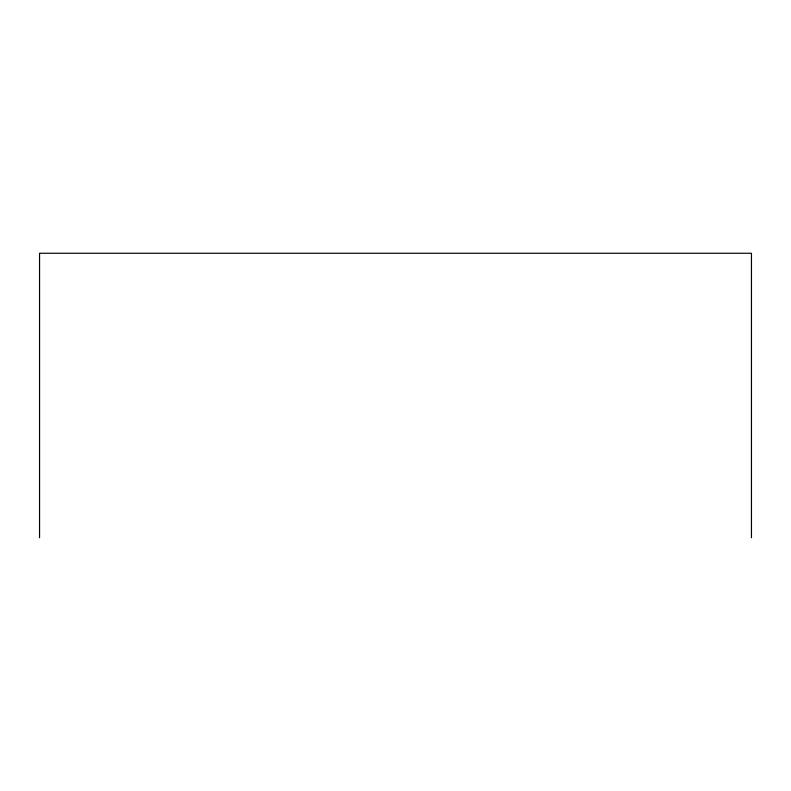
<?xml version="1.0" encoding="UTF-8"?>
<svg xmlns="http://www.w3.org/2000/svg" width="791" height="791" viewBox="0 0 791 791"><rect width="100%" height="100%" fill="white"/><g stroke="black" fill="none" stroke-linecap="round" stroke-linejoin="round"><path stroke-width="1.19" d="M751.45 537.742L751.45 253.258L39.55 253.258L39.55 537.742"/></g></svg>
